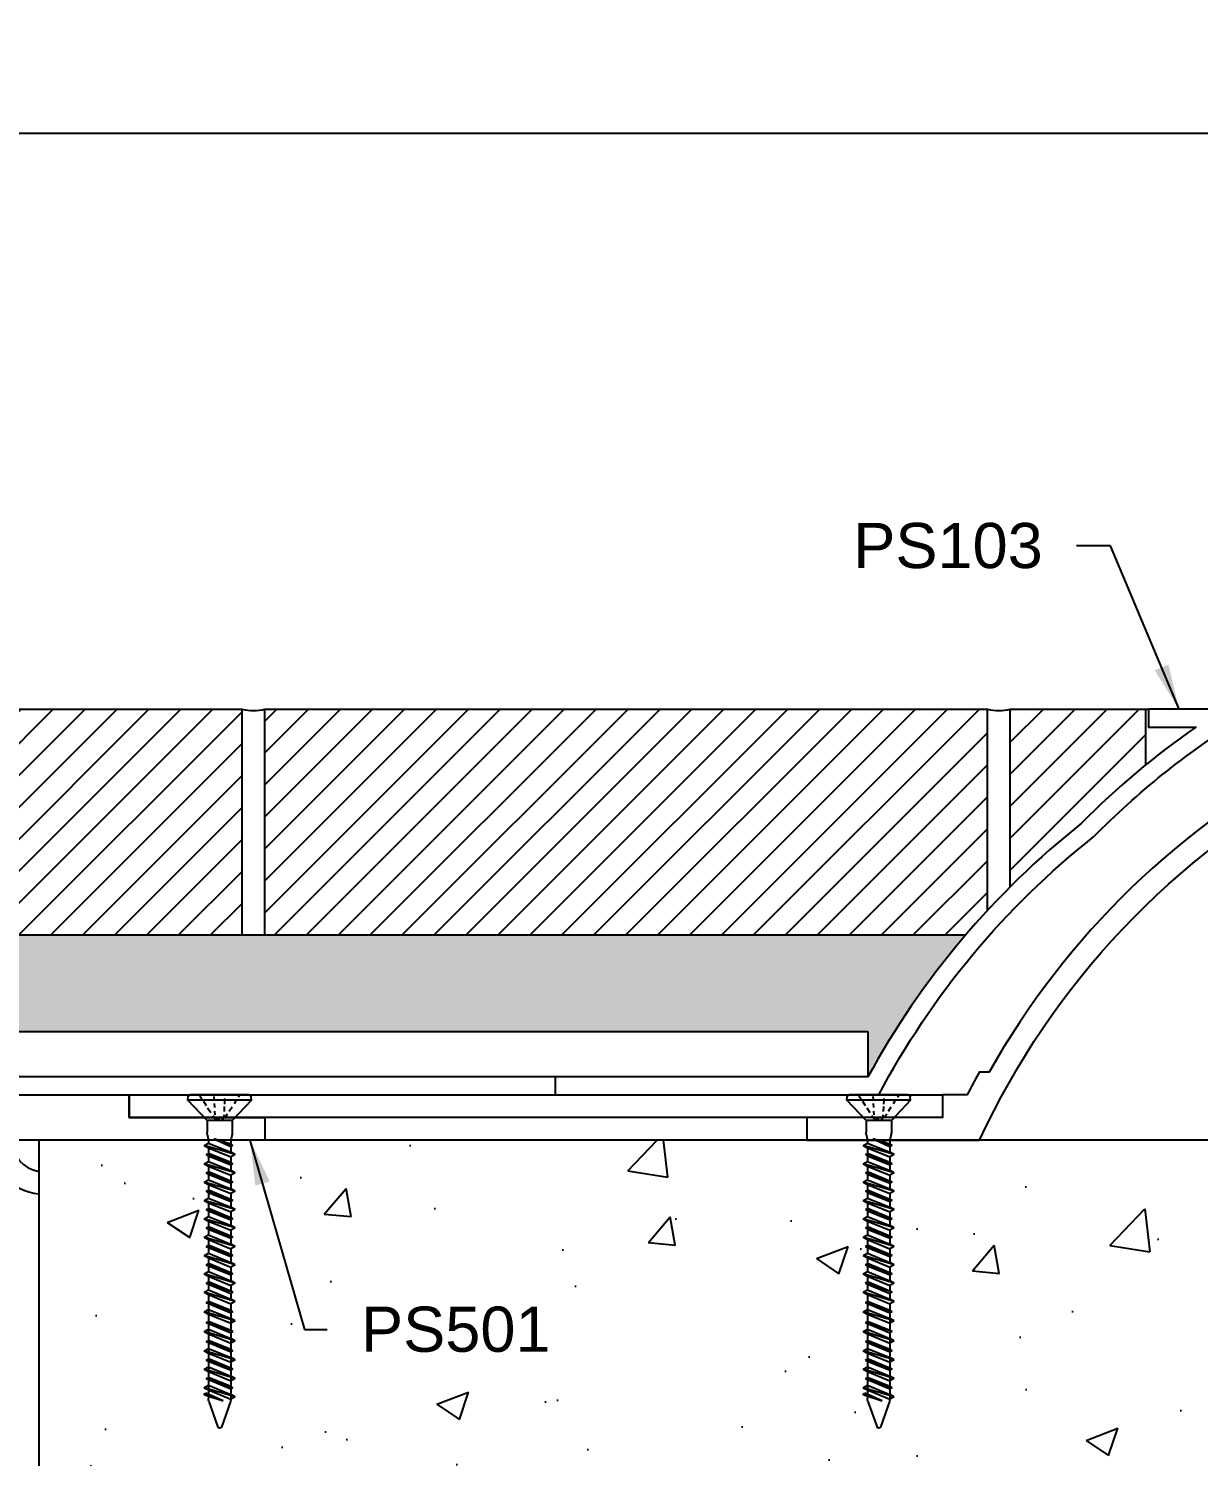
# Model space of a CAD drawing. Header units: inches. Extents: x -8.7 to 57.2, y -5.6 to 9.
# Drawn here: x 13.36 to 19.84, y -0.71 to 7.19 of the extents above; entities that cross this region are included whole.
import ezdxf

# ---------------------------------------------------------------- set-up
doc = ezdxf.new("R2010")
doc.units = ezdxf.units.IN
doc.header["$MEASUREMENT"] = 0
for name, color, linetype in [('ANCHORS', 4, 'Continuous'), ('CONDITIONS', 1, 'Continuous'), ('DIMENSIONS', 3, 'Continuous'), ('METALS', 7, 'Continuous'), ('TEXT', 2, 'Continuous')]:
    doc.layers.add(name, color=color, linetype=linetype)
doc.styles.add('ARIAL', font='arial.ttf')
doc.dimstyles.new('Arial', dxfattribs={"dimtxt": 0.25, "dimasz": 0.25, "dimexe": 0.25, "dimexo": 0.25, "dimgap": 0.25, "dimtad": 0, "dimtih": 1, "dimtoh": 1, "dimdec": 4, "dimzin": 3, "dimdsep": 46, "dimlunit": 4, "dimtxsty": 'ARIAL', "dimcen": 0.25, "dimadec": 0, "dimazin": 0, "dimtfac": 1, "dimtdec": 4, "dimtofl": 0, "dimtmove": 0, "dimatfit": 3, "dimfxl": 0, "dimfrac": 2, "dimtolj": 1, "dimtzin": 0, "dimarcsym": 0})

# ---------------------------------------------------------------- blocks, each defined once
blk = doc.blocks.new('PS401')
blk.add_lwpolyline([(4.265, 0), (3.309, 0, 0.163545), (1.3944, 2.025), (1.25, 2.025), (1.25, 2.26), (1, 2.26), (1, 0), (0, 0), (0, 0.125), (0.49, 0.125), (0.5, 0.115), (0.51, 0.125), (0.875, 0.125), (0.875, 2.385), (1.375, 2.385), (1.375, 2.15), (1.4253, 2.15, -0.144709), (3.2572, 0.375), (3.3111, 0.375, -0.007801), (3.3781, 0.25), (3.515, 0.25), (3.515, 0.125), (4.265, 0.125)], format="xyb", close=True)
blk = doc.blocks.new('PS501')
blk.add_lwpolyline([(1.25, 0.0011, 0.389325), (1.5243, 0.3), (1.8393, 0.3), (1.8393, 0), (1.9793, 0, 0.414214), (1.9993, 0.02), (1.9993, 0.55), (0.75, 0.55), (0.75, 0.425), (0, 0.425), (0, 0.3), (1.3993, 0.3, -0.371701), (1.25, 0.1269), (1.25, 0.0011)], format="xyb", close=True)
blk = doc.blocks.new('Ps103')
blk.add_lwpolyline([(46.0514, -32.9395), (44.3197, -32.9395), (44.3197, -33.0395), (46.1112, -33.0395, -0.104424), (47.3002, -31.6106, -0.058251), (48.1033, -30.967), (48.1033, -30.9045), (47.6033, -30.9045), (47.6033, -31.0045), (47.8651, -31.0045, 0.045636), (47.2334, -31.5359, 0.100763)], format="xyb", close=True)
blk = doc.blocks.new('TF316134')
for p, q in [((-0.1634, 0), (0.1634, 0)), ((-0.1042, -0.0127), (-0.1125, 0)), ((-0.1762, -0.0285), (-0.1747, -0.0103)), ((-0.1762, -0.0285), (0.1762, -0.0285)), ((-0.1762, -0.0285), (-0.0698, -0.141)), ((-0.0815, -0.0472), (-0.0915, -0.0321)), ((-0.0533, -0.0902), (-0.0691, -0.0662)), ((-0.0308, -0.0055), (-0.0311, -0.0002)), ((-0.0297, -0.0263), (-0.0301, -0.0195)), ((-0.0284, -0.051), (-0.0294, -0.0323)), ((-0.0263, -0.091), (-0.0277, -0.065)), ((0.0274, -0.0703), (0.0286, -0.0479)), ((0.0297, -0.0255), (0.0306, -0.0085)), ((0.0662, -0.0707), (0.0485, -0.0976)), ((0.0698, -0.141), (0.1762, -0.0285)), ((0.0898, -0.0346), (0.0746, -0.0579)), ((0.1095, -0.0045), (0.0979, -0.0223)), ((0.1762, -0.0285), (0.1747, -0.0103)), ((-0.0698, -0.141), (0.0698, -0.141)), ((-0.0698, -0.141), (-0.0698, -0.2081)), ((-0.0307, -0.1248), (-0.0441, -0.1044)), ((-0.0245, -0.1261), (-0.0253, -0.1097)), ((-0.024, -0.135), (-0.0107, -0.135)), ((-0.0018, -0.135), (0.0183, -0.135)), ((0.0373, -0.1147), (0.024, -0.135)), ((0.024, -0.135), (0.0245, -0.1246)), ((0.0253, -0.1104), (0.0264, -0.0896)), ((0.0698, -0.141), (0.0698, -0.2081)), ((-0.0687, -0.2177), (-0.0633, -0.2437)), ((0.0687, -0.2177), (0.0633, -0.2437)), ((-0.0863, -0.3304), (0.0862, -0.2796)), ((-0.0737, -0.2796), (0.0321, -0.2431)), ((-0.0737, -0.2796), (-0.0623, -0.2734)), ((-0.0737, -0.2796), (-0.0623, -0.2858)), ((-0.0623, -0.2734), (0.0321, -0.2431)), ((0.0321, -0.2431), (-0.0623, -0.2858)), ((-0.0623, -0.2533), (-0.0623, -0.2734)), ((0.0622, -0.2667), (-0.0623, -0.3175)), ((-0.0623, -0.2858), (-0.0623, -0.3175)), ((0.0622, -0.2925), (-0.0623, -0.3433)), ((0.0622, -0.2925), (0.0622, -0.3242)), ((0.0622, -0.2533), (0.0622, -0.2667)), ((0.0862, -0.2796), (0.0622, -0.2667)), ((0.0862, -0.2796), (0.0622, -0.2925)), ((-0.0863, -0.3304), (-0.0623, -0.3175)), ((-0.0863, -0.3304), (-0.0623, -0.3433)), ((-0.0863, -0.4319), (0.0862, -0.3812)), ((-0.0737, -0.3812), (0.0737, -0.3304)), ((-0.0737, -0.3812), (-0.0623, -0.375)), ((-0.0737, -0.3812), (-0.0623, -0.3873)), ((-0.0623, -0.375), (0.0622, -0.3242)), ((0.0622, -0.3365), (-0.0623, -0.3873)), ((-0.0623, -0.3433), (-0.0623, -0.375)), ((0.0622, -0.3682), (-0.0623, -0.419)), ((-0.0623, -0.3873), (-0.0623, -0.419)), ((0.0622, -0.3941), (-0.0623, -0.4449)), ((0.0737, -0.3304), (0.0622, -0.3242)), ((0.0737, -0.3304), (0.0622, -0.3365)), ((0.0622, -0.3365), (0.0622, -0.3682)), ((0.0862, -0.3812), (0.0622, -0.3682)), ((0.0862, -0.3812), (0.0622, -0.3941)), ((0.0622, -0.3941), (0.0622, -0.4258)), ((-0.0863, -0.4319), (-0.0623, -0.419)), ((-0.0863, -0.4319), (-0.0623, -0.4449)), ((-0.0737, -0.4827), (0.0737, -0.4319)), ((-0.0623, -0.4766), (0.0622, -0.4258)), ((0.0622, -0.4381), (-0.0623, -0.4889)), ((-0.0623, -0.4449), (-0.0623, -0.4766)), ((0.0622, -0.4698), (-0.0623, -0.5206)), ((0.0737, -0.4319), (0.0622, -0.4258)), ((0.0737, -0.4319), (0.0622, -0.4381)), ((0.0622, -0.4381), (0.0622, -0.4698)), ((0.0862, -0.4827), (0.0622, -0.4698)), ((-0.0863, -0.5335), (0.0862, -0.4827)), ((-0.0863, -0.5335), (-0.0623, -0.5206)), ((-0.0863, -0.5335), (-0.0623, -0.5464)), ((-0.0737, -0.4827), (-0.0623, -0.4766)), ((-0.0737, -0.4827), (-0.0623, -0.4889)), ((-0.0737, -0.5843), (0.0737, -0.5335)), ((-0.0623, -0.4889), (-0.0623, -0.5206)), ((0.0622, -0.4956), (-0.0623, -0.5464)), ((-0.0623, -0.5781), (0.0622, -0.5273)), ((0.0622, -0.5397), (-0.0623, -0.5904)), ((-0.0623, -0.5464), (-0.0623, -0.5781)), ((0.0862, -0.4827), (0.0622, -0.4956)), ((0.0622, -0.4956), (0.0622, -0.5273)), ((0.0737, -0.5335), (0.0622, -0.5273)), ((0.0737, -0.5335), (0.0622, -0.5397)), ((0.0622, -0.5397), (0.0622, -0.5714)), ((-0.0863, -0.6351), (0.0862, -0.5843)), ((-0.0863, -0.6351), (-0.0623, -0.6221)), ((-0.0737, -0.5843), (-0.0623, -0.5781)), ((-0.0737, -0.5843), (-0.0623, -0.5904)), ((0.0622, -0.5714), (-0.0623, -0.6221)), ((-0.0623, -0.5904), (-0.0623, -0.6221)), ((0.0622, -0.5972), (-0.0623, -0.648)), ((-0.0623, -0.6797), (0.0622, -0.6289)), ((0.0862, -0.5843), (0.0622, -0.5714)), ((0.0862, -0.5843), (0.0622, -0.5972)), ((0.0622, -0.5972), (0.0622, -0.6289)), ((0.0737, -0.6351), (0.0622, -0.6289)), ((-0.0863, -0.6351), (-0.0623, -0.648)), ((-0.0863, -0.7366), (0.0862, -0.6858)), ((-0.0737, -0.6858), (0.0737, -0.6351)), ((-0.0737, -0.6858), (-0.0623, -0.6797)), ((-0.0737, -0.6858), (-0.0623, -0.692)), ((0.0622, -0.6412), (-0.0623, -0.692)), ((-0.0623, -0.648), (-0.0623, -0.6797)), ((0.0622, -0.6729), (-0.0623, -0.7237)), ((-0.0623, -0.692), (-0.0623, -0.7237)), ((0.0622, -0.6988), (-0.0623, -0.7495)), ((0.0737, -0.6351), (0.0622, -0.6412)), ((0.0622, -0.6412), (0.0622, -0.6729)), ((0.0862, -0.6858), (0.0622, -0.6729)), ((0.0862, -0.6858), (0.0622, -0.6988)), ((0.0622, -0.6988), (0.0622, -0.7305)), ((-0.0863, -0.7366), (-0.0623, -0.7237)), ((-0.0863, -0.7366), (-0.0623, -0.7495)), ((-0.0863, -0.8382), (0.0862, -0.7874)), ((-0.0737, -0.7874), (0.0737, -0.7366)), ((-0.0737, -0.7874), (-0.0623, -0.7812)), ((-0.0737, -0.7874), (-0.0623, -0.7936)), ((-0.0623, -0.7812), (0.0622, -0.7305)), ((0.0622, -0.7428), (-0.0623, -0.7936)), ((-0.0623, -0.7495), (-0.0623, -0.7812)), ((0.0622, -0.7745), (-0.0623, -0.8253)), ((0.0737, -0.7366), (0.0622, -0.7305)), ((0.0737, -0.7366), (0.0622, -0.7428)), ((0.0622, -0.7428), (0.0622, -0.7745)), ((0.0862, -0.7874), (0.0622, -0.7745)), ((0.0862, -0.7874), (0.0622, -0.8003)), ((-0.0863, -0.8382), (-0.0623, -0.8253)), ((-0.0863, -0.8382), (-0.0623, -0.8511)), ((-0.0737, -0.889), (0.0737, -0.8382)), ((-0.0623, -0.7936), (-0.0623, -0.8253)), ((0.0622, -0.8003), (-0.0623, -0.8511)), ((-0.0623, -0.8828), (0.0622, -0.832)), ((0.0622, -0.8444), (-0.0623, -0.8951)), ((-0.0623, -0.8511), (-0.0623, -0.8828)), ((0.0622, -0.8003), (0.0622, -0.832)), ((0.0737, -0.8382), (0.0622, -0.832)), ((0.0737, -0.8382), (0.0622, -0.8444)), ((0.0622, -0.8444), (0.0622, -0.876)), ((-0.0863, -0.9397), (0.0862, -0.889)), ((-0.0863, -0.9397), (-0.0623, -0.9268)), ((-0.0863, -0.9397), (-0.0623, -0.9527)), ((-0.0737, -0.889), (-0.0623, -0.8828)), ((-0.0737, -0.889), (-0.0623, -0.8951)), ((-0.0737, -0.9905), (0.0737, -0.9397)), ((0.0622, -0.876), (-0.0623, -0.9268)), ((-0.0623, -0.8951), (-0.0623, -0.9268)), ((0.0622, -0.9019), (-0.0623, -0.9527)), ((-0.0623, -0.9844), (0.0622, -0.9336)), ((0.0622, -0.9459), (-0.0623, -0.9967)), ((0.0862, -0.889), (0.0622, -0.876)), ((0.0862, -0.889), (0.0622, -0.9019)), ((0.0622, -0.9019), (0.0622, -0.9336)), ((0.0737, -0.9397), (0.0622, -0.9336)), ((0.0737, -0.9397), (0.0622, -0.9459)), ((0.0622, -0.9459), (0.0622, -0.9776)), ((-0.0863, -1.0413), (0.0862, -0.9905)), ((-0.0737, -0.9905), (-0.0623, -0.9844)), ((-0.0737, -0.9905), (-0.0623, -0.9967)), ((-0.0623, -0.9527), (-0.0623, -0.9844)), ((0.0622, -0.9776), (-0.0623, -1.0284)), ((-0.0623, -0.9967), (-0.0623, -1.0284)), ((0.0622, -1.0035), (-0.0623, -1.0542)), ((0.0862, -0.9905), (0.0622, -0.9776)), ((0.0862, -0.9905), (0.0622, -1.0035)), ((0.0622, -1.0035), (0.0622, -1.0351)), ((-0.0863, -1.0413), (-0.0623, -1.0284)), ((-0.0863, -1.0413), (-0.0623, -1.0542)), ((-0.0863, -1.1429), (0.0862, -1.0921)), ((-0.0737, -1.0921), (0.0737, -1.0413)), ((-0.0737, -1.0921), (-0.0623, -1.0859)), ((-0.0737, -1.0921), (-0.0623, -1.0983)), ((-0.0623, -1.0859), (0.0622, -1.0351)), ((0.0622, -1.0475), (-0.0623, -1.0983)), ((-0.0623, -1.0542), (-0.0623, -1.0859)), ((0.0622, -1.0792), (-0.0623, -1.13)), ((-0.0623, -1.0983), (-0.0623, -1.13)), ((0.0622, -1.105), (-0.0623, -1.1558)), ((0.0737, -1.0413), (0.0622, -1.0351)), ((0.0737, -1.0413), (0.0622, -1.0475)), ((0.0622, -1.0475), (0.0622, -1.0792)), ((0.0862, -1.0921), (0.0622, -1.0792)), ((0.0862, -1.0921), (0.0622, -1.105)), ((0.0622, -1.105), (0.0622, -1.1367)), ((-0.0863, -1.1429), (-0.0623, -1.13)), ((-0.0863, -1.1429), (-0.0623, -1.1558)), ((-0.0737, -1.2), (0.0737, -1.1492)), ((-0.0623, -1.1938), (0.0622, -1.143)), ((0.0622, -1.1554), (-0.0623, -1.2061)), ((-0.0623, -1.1558), (-0.0623, -1.1817)), ((-0.0623, -1.1817), (-0.0623, -1.6807)), ((0.0622, -1.1113), (0.0622, -1.143)), ((0.0737, -1.1492), (0.0622, -1.143)), ((0.0737, -1.1492), (0.0622, -1.1554)), ((0.0622, -1.1554), (0.0622, -1.187)), ((0.0622, -1.149), (0.0622, -1.1817)), ((0.0622, -1.1817), (0.0622, -1.6807)), ((-0.0863, -1.2508), (0.0862, -1.2)), ((-0.0863, -1.2508), (-0.0623, -1.2378)), ((-0.0863, -1.2508), (-0.0623, -1.2637)), ((-0.0737, -1.2), (-0.0623, -1.1938)), ((-0.0737, -1.2), (-0.0623, -1.2061)), ((-0.0737, -1.3101), (0.0737, -1.2593)), ((0.0622, -1.187), (-0.0623, -1.2378)), ((0.0622, -1.2129), (-0.0623, -1.2637)), ((-0.0623, -1.3039), (0.0622, -1.2532)), ((0.0862, -1.2), (0.0622, -1.187)), ((0.0862, -1.2), (0.0622, -1.2129)), ((0.0622, -1.2215), (0.0622, -1.2532)), ((0.0737, -1.2593), (0.0622, -1.2532)), ((0.0737, -1.2593), (0.0622, -1.2655)), ((-0.0863, -1.3609), (0.0862, -1.3101)), ((-0.0737, -1.3101), (-0.0623, -1.3039)), ((-0.0737, -1.3101), (-0.0623, -1.3163)), ((0.0622, -1.2655), (-0.0623, -1.3163)), ((0.0622, -1.2972), (-0.0623, -1.348)), ((0.0622, -1.323), (-0.0623, -1.3738)), ((0.0622, -1.2655), (0.0622, -1.2972)), ((0.0862, -1.3101), (0.0622, -1.2972)), ((0.0862, -1.3101), (0.0622, -1.323)), ((0.0622, -1.3271), (0.0622, -1.3588)), ((-0.0863, -1.3609), (-0.0623, -1.348)), ((-0.0863, -1.3609), (-0.0623, -1.3738)), ((-0.0863, -1.4665), (0.0862, -1.4157)), ((-0.0737, -1.4157), (0.0737, -1.365)), ((-0.0737, -1.4157), (-0.0623, -1.4096)), ((-0.0737, -1.4157), (-0.0623, -1.4219)), ((-0.0623, -1.4096), (0.0622, -1.3588)), ((0.0622, -1.3711), (-0.0623, -1.4219)), ((0.0622, -1.4028), (-0.0623, -1.4536)), ((0.0737, -1.365), (0.0622, -1.3588)), ((0.0737, -1.365), (0.0622, -1.3711)), ((0.0622, -1.3711), (0.0622, -1.4028)), ((0.0862, -1.4157), (0.0622, -1.4028)), ((0.0862, -1.4157), (0.0622, -1.4287)), ((-0.0863, -1.4665), (-0.0623, -1.4536)), ((-0.0863, -1.4665), (-0.0623, -1.4794)), ((-0.0737, -1.518), (0.0737, -1.4672)), ((0.0622, -1.4287), (-0.0623, -1.4794)), ((-0.0623, -1.5118), (0.0622, -1.4611)), ((0.0622, -1.4734), (-0.0623, -1.5242)), ((0.0622, -1.4294), (0.0622, -1.4611)), ((0.0737, -1.4672), (0.0622, -1.4611)), ((0.0737, -1.4672), (0.0622, -1.4734)), ((0.0622, -1.4734), (0.0622, -1.5051)), ((-0.0863, -1.5688), (0.0862, -1.518)), ((-0.0863, -1.5688), (-0.0623, -1.5559)), ((-0.0863, -1.5688), (-0.0623, -1.5817)), ((-0.0737, -1.518), (-0.0623, -1.5118)), ((-0.0737, -1.518), (-0.0623, -1.5242)), ((-0.0737, -1.6203), (0.0737, -1.5695)), ((0.0622, -1.5051), (-0.0623, -1.5559)), ((0.0622, -1.5309), (-0.0623, -1.5817)), ((-0.0623, -1.6141), (0.0622, -1.5633)), ((0.0622, -1.5756), (-0.0623, -1.6264)), ((0.0862, -1.518), (0.0622, -1.5051)), ((0.0862, -1.518), (0.0622, -1.5309)), ((0.0622, -1.5316), (0.0622, -1.5633)), ((0.0737, -1.5695), (0.0622, -1.5633)), ((0.0737, -1.5695), (0.0622, -1.5756)), ((0.0622, -1.5756), (0.0622, -1.6073)), ((-0.0863, -1.671), (0.0862, -1.6203)), ((-0.0863, -1.671), (-0.0623, -1.6581)), ((-0.0737, -1.6203), (-0.0623, -1.6141)), ((-0.0737, -1.6203), (-0.0623, -1.6264)), ((0.0622, -1.6073), (-0.0623, -1.6581)), ((0.0622, -1.6332), (-0.0623, -1.684)), ((-0.019, -1.6934), (0.0768, -1.6503)), ((-0.019, -1.6934), (0.0882, -1.6564)), ((0.0862, -1.6203), (0.0622, -1.6073)), ((0.0862, -1.6203), (0.0622, -1.6332)), ((0.0882, -1.6564), (0.0768, -1.6503)), ((0.0882, -1.6564), (0.0768, -1.6626)), ((-0.0863, -1.671), (-0.0623, -1.684)), ((-0.0596, -1.6961), (-0.0096, -1.8388)), ((0.0768, -1.6626), (-0.019, -1.6934)), ((0.0596, -1.6961), (0.0096, -1.8388))]:
    blk.add_line(p, q)
for centre, radius, start, end in [((-0.1634, -0.0112), 0.0112, 90, 175), ((0.1634, -0.0112), 0.0112, 5, 90), ((-0.0233, -0.2081), 0.0465, 180, 191.9357), ((0.0233, -0.2081), 0.0465, 348.0643, 0), ((-0.1088, -0.2533), 0.0465, 0, 11.9357), ((0.1087, -0.2533), 0.0465, 168.0643, 180), ((-0.0158, -1.6807), 0.0465, 180, 199.30575), ((0.0158, -1.6807), 0.0465, 340.69425, 0), ((0, -1.8345), 0.0106, 204.10008, 335.89992)]:
    blk.add_arc(centre, radius, start, end)
blk = doc.blocks.new('*D16')
at = {"layer": 'Defpoints', "color": 0}
for p in [(21.0603, 6.6075), (-4.2197, 3.4226), (21.0603, 3.4226)]:
    blk.add_point(p, dxfattribs=at)
at = {"layer": 'DIMENSIONS', "color": 0, "lineweight": -2}
for p, q in [((-4.2197, 3.6726), (-4.2197, 6.8575)), ((21.0603, 3.6726), (21.0603, 6.8575)), ((-3.9697, 6.6075), (7.5447, 6.6075)), ((20.8103, 6.6075), (9.296, 6.6075))]:
    blk.add_line(p, q, dxfattribs=at)
at = {"layer": 'DIMENSIONS', "color": 0}
for points in [[(-3.9697, 6.6492), (-3.9697, 6.5659), (-4.2197, 6.6075)], [(20.8103, 6.6492), (20.8103, 6.5659), (21.0603, 6.6075)]]:
    blk.add_solid(points, dxfattribs=at)
at = {"layer": 'DIMENSIONS', "color": 0, "insert": (8.4203, 6.6075), "char_height": 0.25, "attachment_point": 5, "style": 'ARIAL'}
blk.add_mtext('\\A1;2\'-1 1/4"\\P641mm', dxfattribs=at)

msp = doc.modelspace()

# ---------------------------------------------------------------- hatches: boundary and pattern name
at = {"layer": 'CONDITIONS'}
h = msp.add_hatch(dxfattribs=at)
h.set_pattern_fill('ANSI31', color=256, style=0)
h.paths.add_polyline_path([(18.79533, 3.4226), (18.79533, 2.43934, -0.0287808), (19.19039, 2.79116, -0.0264762), (19.54533, 3.11372), (19.54533, 3.4226)])
h.paths.add_polyline_path([(14.67033, 3.4226), (14.67033, 2.1726), (18.54874, 2.1726, -0.0099509), (18.67033, 2.30941), (18.67033, 3.4226)])
h.paths.add_polyline_path([(10.54533, 3.4226), (10.54533, 2.47549), (11.32768, 2.47549), (11.32768, 2.1726), (14.54533, 2.1726), (14.54533, 3.4226)])
h.paths.add_polyline_path([(6.42033, 3.4226), (6.42033, 3.30002), (7.90698, 3.30002), (7.90698, 2.89228), (7.13353, 2.89228), (7.13353, 2.51851), (6.42033, 2.51851), (6.42033, 2.47549), (9.02235, 2.47549), (10.42033, 2.47549), (10.42033, 3.4226)])
h.paths.add_polyline_path([(2.29533, 2.1726), (6.15878, 2.1726), (6.15878, 2.47549), (6.29533, 2.47549), (6.29533, 2.51851), (2.82433, 2.51851), (2.82433, 2.89228), (2.82433, 3.30002), (6.29533, 3.30002), (6.29533, 3.4226), (2.29533, 3.4226)])
h.paths.add_polyline_path([(-1.82967, 3.4226), (-1.82967, 2.30941, -0.0099509), (-1.70807, 2.1726), (2.17033, 2.1726), (2.17033, 3.4226)])
h.paths.add_polyline_path([(-2.34972, 2.79116, -0.0287808), (-1.95467, 2.43934), (-1.95467, 3.4226), (-2.70467, 3.4226), (-2.70467, 3.11372, -0.0264762)])
h = msp.add_hatch(dxfattribs=at)
h.set_pattern_fill('AR-SAND', color=256, scale=0.125, style=0)
h.paths.add_polyline_path([(18.54874, 2.1726), (11.32768, 2.1726), (11.32768, 2.09334), (9.02235, 2.09334), (9.02235, 1.72796), (6.15878, 1.72796), (6.15878, 2.1726), (-1.70807, 2.1726, -0.0519454), (-1.16773, 1.3876), (-1.16773, 1.6376), (18.0084, 1.6376), (18.0084, 1.3876, -0.0519454)])
h = msp.add_hatch(dxfattribs=at)
h.set_pattern_fill('AR-CONC', color=256, scale=0.25, style=0)
h.set_pattern_definition([(50, (1, 0), (1.79315, -0.15688), [0.1875, -2.0625]), (355, (1, 0), (-0.34688, 1.88048), [0.15, -1.65]), (100.451, (1.1494, -0.013), (1.44627, 1.7236), [0.15935, -1.75286]), (46.184, (1, 0.5), (2.6681, -0.4138), [0.28125, -3.09375]), (96.636, (1.2223, 0.4655), (2.33666, 2.4353), [0.23903, -2.62928]), (351.184, (1, 0.5), (2.33665, 2.4353), [0.225, -2.475]), (21, (1.25, 0.375), (1.49227, -1.00655), [0.1875, -2.0625]), (326, (1.25, 0.375), (0.60829, 1.81288), [0.15, -1.65]), (71.451, (1.3744, 0.2911), (2.10056, 0.80633), [0.15935, -1.75286]), (37.5, (1, 0), (0.0304, 0.832235), [0, -1.63, 0, -1.675, 0, -1.65625]), (7.5, (1, 0), (0.657674, 0.98603), [0, -0.955, 0, -1.5925, 0, -0.63125]), (327.5, (0.4425, 0), (1.334556, -0.056387), [0, -0.625, 0, -1.95, 0, -2.5875]), (317.5, (0.1925, 0), (1.457965, 0.25026), [0, -0.8125, 0, -1.295, 0, -1.8375])])
h.paths.add_polyline_path([(23.10072, 1.0376), (20.50338, 1.0376), (20.49859, 1.01491, 0.0521265), (20.49758, 1.0053), (20.49758, 0.98516), (20.50903, 0.979), (20.49758, 0.97284), (20.49758, 0.94114), (20.52158, 0.92822), (20.49758, 0.9153), (20.49758, 0.8836), (20.50903, 0.87744), (20.49758, 0.87128), (20.49758, 0.83958), (20.52158, 0.82666), (20.49758, 0.81373), (20.49758, 0.78204), (20.50903, 0.77588), (20.49758, 0.76971), (20.49758, 0.73802), (20.52158, 0.7251), (20.49758, 0.71217), (20.49758, 0.68048), (20.50903, 0.67431), (20.49758, 0.66815), (20.49758, 0.63646), (20.52158, 0.62353), (20.49758, 0.61061), (20.49758, 0.57891), (20.50903, 0.57275), (20.49758, 0.56659), (20.49758, 0.53489), (20.52158, 0.52197), (20.49758, 0.50905), (20.49758, 0.47735), (20.50903, 0.47119), (20.49758, 0.46503), (20.49758, 0.43333), (20.52158, 0.42041), (20.49758, 0.40748), (20.49758, 0.37579), (20.50903, 0.36963), (20.49758, 0.36346), (20.49758, 0.33177), (20.52158, 0.31885), (20.49758, 0.30592), (20.49758, 0.27423), (20.50903, 0.26806), (20.49758, 0.2619), (20.49758, 0.23021), (20.52158, 0.21728), (20.49758, 0.20436), (20.49758, 0.17266), (20.50903, 0.1665), (20.49758, 0.16034), (20.49758, 0.12864), (20.52158, 0.11572), (20.49758, 0.1028), (20.49758, 0.07891), (20.50903, 0.07275), (20.49758, 0.06659), (20.49758, 0.03489), (20.52158, 0.02197), (20.49758, 0.00905), (20.49758, -0.02265), (20.50903, -0.02881), (20.49758, -0.03497), (20.49758, -0.06667), (20.52158, -0.07959), (20.49758, -0.09252), (20.49758, -0.12421), (20.50903, -0.13037), (20.49758, -0.13654), (20.49758, -0.16823), (20.52158, -0.18115), (20.49758, -0.19408), (20.49758, -0.22577), (20.50903, -0.23194), (20.49758, -0.2381), (20.49758, -0.26979), (20.52158, -0.28272), (20.49758, -0.29564), (20.49758, -0.32734), (20.50903, -0.3335), (20.49758, -0.33966), (20.49758, -0.37136), (20.52158, -0.38428), (20.49758, -0.3972), (20.49758, -0.43097), (20.44556, -0.57949, -0.7741233), (20.42511, -0.57949), (20.37308, -0.43097), (20.37308, -0.39044), (20.36164, -0.38428), (20.37308, -0.37812), (20.37308, -0.34642), (20.34908, -0.3335), (20.37308, -0.32057), (20.37308, -0.28888), (20.36164, -0.28272), (20.37308, -0.27655), (20.37308, -0.24486), (20.34908, -0.23194), (20.37308, -0.21901), (20.37308, -0.18732), (20.36164, -0.18115), (20.37308, -0.17499), (20.37308, -0.1433), (20.34908, -0.13037), (20.37308, -0.11745), (20.37308, -0.08576), (20.36164, -0.07959), (20.37308, -0.07343), (20.37308, -0.04174), (20.34908, -0.02881), (20.37308, -0.01589), (20.37308, 0.01581), (20.36164, 0.02197), (20.37308, 0.02813), (20.37308, 0.05983), (20.34908, 0.07275), (20.37308, 0.08568), (20.37308, 0.11737), (20.36164, 0.12353), (20.37308, 0.1297), (20.37308, 0.15358), (20.34908, 0.1665), (20.37308, 0.17943), (20.37308, 0.21112), (20.36164, 0.21728), (20.37308, 0.22345), (20.37308, 0.25514), (20.34908, 0.26806), (20.37308, 0.28099), (20.37308, 0.31268), (20.36164, 0.31885), (20.37308, 0.32501), (20.37308, 0.3567), (20.34908, 0.36963), (20.37308, 0.38255), (20.37308, 0.41424), (20.36164, 0.42041), (20.37308, 0.42657), (20.37308, 0.45826), (20.34908, 0.47119), (20.37308, 0.48411), (20.37308, 0.51581), (20.36164, 0.52197), (20.37308, 0.52813), (20.37308, 0.55983), (20.34908, 0.57275), (20.37308, 0.58568), (20.37308, 0.61737), (20.36164, 0.62353), (20.37308, 0.6297), (20.37308, 0.66139), (20.34908, 0.67431), (20.37308, 0.68724), (20.37308, 0.71893), (20.36164, 0.7251), (20.37308, 0.73126), (20.37308, 0.76295), (20.34908, 0.77588), (20.37308, 0.7888), (20.37308, 0.82049), (20.36164, 0.82666), (20.37308, 0.83282), (20.37308, 0.86451), (20.34908, 0.87744), (20.37308, 0.89036), (20.37308, 0.92206), (20.36164, 0.92822), (20.37308, 0.93438), (20.37308, 0.96608), (20.34908, 0.979), (20.37308, 0.99193), (20.37308, 1.0053, 0.0521265), (20.37208, 1.01491), (20.36728, 1.0376), (17.1302, 1.0376, 0.0177485), (17.13008, 1.0343), (17.13008, 1.01416), (17.14152, 1.008), (17.13008, 1.00184), (17.13008, 0.97014), (17.15408, 0.95722), (17.13008, 0.9443), (17.13008, 0.9126), (17.14152, 0.90644), (17.13008, 0.90028), (17.13008, 0.86858), (17.15408, 0.85566), (17.13008, 0.84273), (17.13008, 0.81104), (17.14152, 0.80488), (17.13008, 0.79871), (17.13008, 0.76702), (17.15408, 0.7541), (17.13008, 0.74117), (17.13008, 0.70948), (17.14152, 0.70331), (17.13008, 0.69715), (17.13008, 0.66546), (17.15408, 0.65253), (17.13008, 0.63961), (17.13008, 0.60791), (17.14152, 0.60175), (17.13008, 0.59559), (17.13008, 0.56389), (17.15408, 0.55097), (17.13008, 0.53805), (17.13008, 0.50635), (17.14152, 0.50019), (17.13008, 0.49403), (17.13008, 0.46233), (17.15408, 0.44941), (17.13008, 0.43648), (17.13008, 0.40479), (17.14152, 0.39863), (17.13008, 0.39246), (17.13008, 0.36077), (17.15408, 0.34785), (17.13008, 0.33492), (17.13008, 0.30323), (17.14152, 0.29706), (17.13008, 0.2909), (17.13008, 0.25921), (17.15408, 0.24628), (17.13008, 0.23336), (17.13008, 0.20166), (17.14152, 0.1955), (17.13008, 0.18934), (17.13008, 0.15764), (17.15408, 0.14472), (17.13008, 0.1318), (17.13008, 0.10593), (17.13008, 0.09378), (17.14152, 0.08762), (17.13008, 0.08146), (17.13008, 0.04976), (17.15408, 0.03684), (17.13008, 0.02391), (17.13008, -0.01634), (17.14152, -0.02251), (17.13008, -0.02867), (17.13008, -0.06036), (17.15408, -0.07329), (17.13008, -0.08621), (17.13008, -0.12198), (17.14152, -0.12814), (17.13008, -0.1343), (17.13008, -0.166), (17.15408, -0.17892), (17.13008, -0.19185), (17.13008, -0.22424), (17.14152, -0.2304), (17.13008, -0.23656), (17.13008, -0.26826), (17.15408, -0.28118), (17.13008, -0.29411), (17.13008, -0.3265), (17.14152, -0.33266), (17.13008, -0.33883), (17.13008, -0.37052), (17.15408, -0.38344), (17.12996, -0.39643, -0.0665255), (17.12747, -0.4085), (17.07805, -0.54955, -0.7741233), (17.05761, -0.54955), (17.00558, -0.40103), (17.00558, -0.37966), (16.99106, -0.375), (16.97962, -0.36883), (16.99106, -0.36267), (17.00558, -0.36921), (17.00558, -0.34559), (16.98158, -0.33266), (17.00558, -0.31974), (17.00558, -0.28804), (16.99414, -0.28188), (17.00558, -0.27572), (17.00558, -0.24333), (16.98158, -0.2304), (17.00558, -0.21748), (17.00558, -0.18578), (16.99414, -0.17962), (17.00558, -0.17346), (17.00558, -0.14106), (16.98158, -0.12814), (17.00558, -0.11521), (17.00558, -0.08352), (16.99414, -0.07736), (17.00558, -0.07119), (17.00558, -0.03543), (16.98158, -0.02251), (17.00558, -0.00958), (17.00558, 0.02211), (16.99414, 0.02827), (17.00558, 0.03444), (17.00558, 0.0747), (16.98158, 0.08762), (17.00558, 0.10055), (17.00558, 0.10593), (17.00558, 0.13224), (16.99414, 0.1384), (17.00558, 0.14457), (17.00558, 0.18258), (16.98158, 0.1955), (17.00558, 0.20843), (17.00558, 0.24012), (16.99414, 0.24628), (17.00558, 0.25245), (17.00558, 0.28414), (16.98158, 0.29706), (17.00558, 0.30999), (17.00558, 0.34168), (16.99414, 0.34785), (17.00558, 0.35401), (17.00558, 0.3857), (16.98158, 0.39863), (17.00558, 0.41155), (17.00558, 0.44324), (16.99414, 0.44941), (17.00558, 0.45557), (17.00558, 0.48726), (16.98158, 0.50019), (17.00558, 0.51311), (17.00558, 0.54481), (16.99414, 0.55097), (17.00558, 0.55713), (17.00558, 0.58883), (16.98158, 0.60175), (17.00558, 0.61468), (17.00558, 0.64637), (16.99414, 0.65253), (17.00558, 0.6587), (17.00558, 0.69039), (16.98158, 0.70331), (17.00558, 0.71624), (17.00558, 0.74793), (16.99414, 0.7541), (17.00558, 0.76026), (17.00558, 0.79195), (16.98158, 0.80488), (17.00558, 0.8178), (17.00558, 0.84949), (16.99414, 0.85566), (17.00558, 0.86182), (17.00558, 0.89351), (16.98158, 0.90644), (17.00558, 0.91936), (17.00558, 0.95106), (16.99414, 0.95722), (17.00558, 0.96338), (17.00558, 0.99508), (16.98158, 1.008), (17.00558, 1.02093), (17.00558, 1.0343, 0.0177485), (17.00546, 1.0376), (14.4827, 1.0376, 0.0177485), (14.48258, 1.0343), (14.48258, 1.01416), (14.49403, 1.008), (14.48258, 1.00184), (14.48258, 0.97014), (14.50658, 0.95722), (14.48258, 0.9443), (14.48258, 0.9126), (14.49403, 0.90644), (14.48258, 0.90028), (14.48258, 0.86858), (14.50658, 0.85566), (14.48258, 0.84273), (14.48258, 0.81104), (14.49403, 0.80488), (14.48258, 0.79871), (14.48258, 0.76702), (14.50658, 0.7541), (14.48258, 0.74117), (14.48258, 0.70948), (14.49403, 0.70331), (14.48258, 0.69715), (14.48258, 0.66546), (14.50658, 0.65253), (14.48258, 0.63961), (14.48258, 0.60791), (14.49403, 0.60175), (14.48258, 0.59559), (14.48258, 0.56389), (14.50658, 0.55097), (14.48258, 0.53805), (14.48258, 0.50635), (14.49403, 0.50019), (14.48258, 0.49403), (14.48258, 0.46233), (14.50658, 0.44941), (14.48258, 0.43648), (14.48258, 0.40479), (14.49403, 0.39863), (14.48258, 0.39246), (14.48258, 0.36077), (14.50658, 0.34785), (14.48258, 0.33492), (14.48258, 0.30323), (14.49403, 0.29706), (14.48258, 0.2909), (14.48258, 0.25921), (14.50658, 0.24628), (14.48258, 0.23336), (14.48258, 0.20166), (14.49403, 0.1955), (14.48258, 0.18934), (14.48258, 0.15764), (14.50658, 0.14472), (14.48258, 0.1318), (14.48258, 0.10593), (14.48258, 0.09378), (14.49403, 0.08762), (14.48258, 0.08146), (14.48258, 0.04976), (14.50658, 0.03684), (14.48258, 0.02391), (14.48258, -0.01634), (14.49403, -0.02251), (14.48258, -0.02867), (14.48258, -0.06036), (14.50658, -0.07329), (14.48258, -0.08621), (14.48258, -0.12198), (14.49403, -0.12814), (14.48258, -0.1343), (14.48258, -0.166), (14.50658, -0.17892), (14.48258, -0.19185), (14.48258, -0.22424), (14.49403, -0.2304), (14.48258, -0.23656), (14.48258, -0.26826), (14.50658, -0.28118), (14.48258, -0.29411), (14.48258, -0.3265), (14.49403, -0.33266), (14.48258, -0.33883), (14.48258, -0.37052), (14.50658, -0.38344), (14.48247, -0.39643, -0.0665255), (14.47997, -0.4085), (14.43056, -0.54955, -0.7741233), (14.41011, -0.54955), (14.35808, -0.40103), (14.35808, -0.37966), (14.34357, -0.375), (14.33212, -0.36883), (14.34357, -0.36267), (14.35808, -0.36921), (14.35808, -0.34559), (14.33408, -0.33266), (14.35808, -0.31974), (14.35808, -0.28804), (14.34664, -0.28188), (14.35808, -0.27572), (14.35808, -0.24333), (14.33408, -0.2304), (14.35808, -0.21748), (14.35808, -0.18578), (14.34664, -0.17962), (14.35808, -0.17346), (14.35808, -0.14106), (14.33408, -0.12814), (14.35808, -0.11521), (14.35808, -0.08352), (14.34664, -0.07736), (14.35808, -0.07119), (14.35808, -0.03543), (14.33408, -0.02251), (14.35808, -0.00958), (14.35808, 0.02211), (14.34664, 0.02827), (14.35808, 0.03444), (14.35808, 0.0747), (14.33408, 0.08762), (14.35808, 0.10055), (14.35808, 0.10593), (14.35808, 0.13224), (14.34664, 0.1384), (14.35808, 0.14457), (14.35808, 0.18258), (14.33408, 0.1955), (14.35808, 0.20843), (14.35808, 0.24012), (14.34664, 0.24628), (14.35808, 0.25245), (14.35808, 0.28414), (14.33408, 0.29706), (14.35808, 0.30999), (14.35808, 0.34168), (14.34664, 0.34785), (14.35808, 0.35401), (14.35808, 0.3857), (14.33408, 0.39863), (14.35808, 0.41155), (14.35808, 0.44324), (14.34664, 0.44941), (14.35808, 0.45557), (14.35808, 0.48726), (14.33408, 0.50019), (14.35808, 0.51311), (14.35808, 0.54481), (14.34664, 0.55097), (14.35808, 0.55713), (14.35808, 0.58883), (14.33408, 0.60175), (14.35808, 0.61468), (14.35808, 0.64637), (14.34664, 0.65253), (14.35808, 0.6587), (14.35808, 0.69039), (14.33408, 0.70331), (14.35808, 0.71624), (14.35808, 0.74793), (14.34664, 0.7541), (14.35808, 0.76026), (14.35808, 0.79195), (14.33408, 0.80488), (14.35808, 0.8178), (14.35808, 0.84949), (14.34664, 0.85566), (14.35808, 0.86182), (14.35808, 0.89351), (14.33408, 0.90644), (14.35808, 0.91936), (14.35808, 0.95106), (14.34664, 0.95722), (14.35808, 0.96338), (14.35808, 0.99508), (14.33408, 1.008), (14.35808, 1.02093), (14.35808, 1.0343, 0.0177485), (14.35797, 1.0376), (13.42033, 1.0376), (13.42033, -4.51977), (23.10072, -4.51977)])
h.paths.add_polyline_path([(17.05819, -0.55121), (17.05761, -0.54955, 0.0418628)], flags=16)
h.paths.add_polyline_path([(20.42569, -0.58116), (20.42511, -0.57949, 0.0418628)], flags=16)
h.paths.add_polyline_path([(16.2502, -0.24479), (15.13991, -0.24479), (15.13991, 0.26302), (16.2502, 0.26302)], flags=16)
h.paths.add_polyline_path([(14.41069, -0.55121), (14.41011, -0.54955, 0.0418628)], flags=16)
h.paths.add_polyline_path([(15.14064, 0.18084), (16.22318, 0.18084), (16.22318, -0.20269), (15.14064, -0.20269)], flags=8)

# ---------------------------------------------------------------- linework, layer by layer
for p, q in [((10.54533, 3.4226), (14.54533, 3.4226)), ((14.54533, 2.1726), (14.54533, 3.4226)), ((14.67033, 2.1726), (14.67033, 3.4226)), ((14.67033, 3.4226), (18.67033, 3.4226)), ((18.67033, 2.30941), (18.67033, 3.4226)), ((18.79533, 3.4226), (19.56033, 3.4226)), ((18.79533, 2.43934), (18.79533, 3.4226)), ((19.54533, 3.11372), (19.54533, 3.4226)), ((11.21647, 2.1726), (18.54874, 2.1726)), ((13.42033, 1.0376), (13.42033, -4.51977)), ((24.10072, 1.0376), (13.42033, 1.0376))]:
    msp.add_line(p, q, dxfattribs=at)
for centre in [(14.60783, 3.64819), (18.73283, 3.64819)]:
    msp.add_arc(centre, 0.2341, 254.515091, 285.484909, dxfattribs=at)
at = {"layer": 'METALS'}
for points in [[(18.0084, 1.6376), (18.0084, 1.3876), (-1.16773, 1.3876), (-1.16773, 1.6376)], [(18.42033, 1.1626), (13.92033, 1.1626), (13.92033, 1.2876), (18.42033, 1.2876)]]:
    msp.add_lwpolyline(points, close=True, dxfattribs=at)

# ---------------------------------------------------------------- block references
at = {"layer": 'ANCHORS', "xscale": -1}
for p in [(14.42033, 1.2876), (18.06783, 1.2876)]:
    msp.add_blockref('TF316134', p, dxfattribs=at)
at = {"layer": 'METALS'}
msp.add_blockref('Ps103', (-28.04299, 34.32711), dxfattribs=at)
at = {"layer": 'METALS', "xscale": -1}
for name, p in [('PS401', (21.93533, 1.0376)), ('PS501', (14.67033, 0.7376))]:
    msp.add_blockref(name, p, dxfattribs=at)

# ---------------------------------------------------------------- texts
at = {"layer": 'TEXT', "char_height": 0.25, "style": 'ARIAL'}
for s, insert, attachment_point in [('\\A1;PS103', (18.97557, 4.32634), 6), ('\\A1;PS501', (15.20314, -0.01093), 4)]:
    msp.add_mtext(s, dxfattribs=dict(at, insert=insert, attachment_point=attachment_point))

# ---------------------------------------------------------------- dimensions: what is measured, and where the dimension line sits
at = {"layer": 'DIMENSIONS'}
dim = msp.add_linear_dim(base=(21.06033, 6.60752), p1=(-4.21967, 3.4226), p2=(21.06033, 3.4226), text='<>\\P641mm', dimstyle='Arial', dxfattribs=at)
dim.commit()
dim.dimension.update_dxf_attribs({"geometry": '*D16', "text_midpoint": (8.42033, 6.60752)})

# ---------------------------------------------------------------- leaders
at = {"layer": 'TEXT', "annotation_type": 0, "has_hookline": 1}
for points, hookline_direction, text_width in [([(19.72968, 3.4226), (19.35057, 4.32634), (19.16307, 4.32634)], 1, 1.0058), ([(14.58828, 1.0376), (14.89064, -0.01093), (15.01564, -0.01093)], 0, 0.95754)]:
    msp.add_leader(points, dimstyle='Arial', override={"dimgap": 0.1875, "dimtad": 0}, dxfattribs=dict(at, hookline_direction=hookline_direction, text_width=text_width))

doc.saveas('drawing.dxf')
